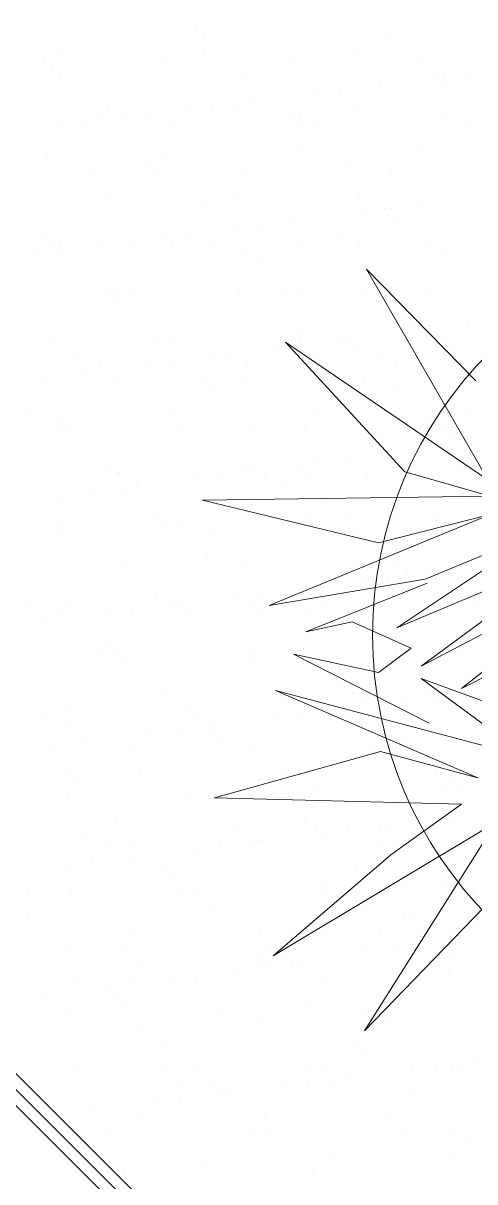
# Model space of a CAD drawing. Header units: millimetres. Extents: x 51.3 to 71.5, y 31.8 to 61.9.
# Drawn here: x 56.941 to 57.905, y 40.807 to 43.28 of the extents above; entities that cross this region are included whole.
import ezdxf

# ---------------------------------------------------------------- set-up
doc = ezdxf.new("R2010")
doc.units = ezdxf.units.MM
doc.layers.add('PDF_Portas', color=7, linetype='Continuous', true_color=0xb85b5b)
doc.layers.add('PDF_Vegetação', color=7, linetype='Continuous', true_color=0x00dd37)

msp = doc.modelspace()

# ---------------------------------------------------------------- linework, layer by layer
at = {"layer": 'PDF_Portas', "lineweight": 5}
for points in [[(53.4233, 44.4713), (58.4128, 39.4819), (64.5004, 39.4819), (64.5004, 39.5337), (58.4301, 39.5337), (53.4925, 44.4713)], [(64.5004, 39.5078), (58.4214, 39.5078), (53.4579, 44.4713)]]:
    msp.add_lwpolyline(points, dxfattribs=at)
at = {"layer": 'PDF_Vegetação', "lineweight": 5}
for points in [[(57.3102, 43.265), (57.3102, 43.265)], [(57.721, 43.2564), (57.721, 43.2564)], [(57.3275, 43.2477), (57.3275, 43.2477)], [(57.0119, 43.2131), (57.0119, 43.2131)], [(57.3275, 43.2131), (57.3275, 43.2131)], [(57.6432, 43.2131), (57.6432, 43.2131)], [(57.7858, 43.2088), (57.7858, 43.2088)], [(56.986, 43.1958), (56.986, 43.1958)], [(57.2454, 43.1958), (57.2454, 43.1958)], [(57.5178, 43.2045), (57.5178, 43.2045)], [(57.0033, 43.1785), (57.0033, 43.1785)], [(57.0206, 43.1612), (57.0206, 43.1612)], [(57.4183, 43.1656), (57.4183, 43.1656)], [(57.8248, 43.1656), (57.8248, 43.1656)], [(57.8377, 43.1656), (57.8377, 43.1656)], [(57.8939, 43.1699), (57.8939, 43.1699)], [(57.6172, 43.1353), (57.6172, 43.1353)], [(57.7037, 43.1439), (57.7037, 43.1439)], [(57.8421, 43.1483), (57.8421, 43.1483)], [(57.427, 43.1094), (57.427, 43.1094)], [(57.5653, 43.1266), (57.5653, 43.1266)], [(57.12, 43.1007), (57.12, 43.1007)], [(57.2151, 43.0834), (57.2151, 43.0834)], [(57.293, 43.0921), (57.293, 43.0921)], [(57.3448, 43.1007), (57.3448, 43.1007)], [(57.3881, 43.105), (57.3881, 43.105)], [(57.5308, 43.0834), (57.5308, 43.0834)], [(57.6475, 43.105), (57.6475, 43.105)], [(57.8464, 43.0834), (57.8464, 43.0834)], [(57.0206, 43.0575), (57.0206, 43.0575)], [(57.0725, 43.0618), (57.0725, 43.0618)], [(57.1114, 43.0791), (57.1114, 43.0791)], [(57.1546, 43.0748), (57.1546, 43.0748)], [(57.254, 43.0575), (57.254, 43.0575)], [(57.5178, 43.0748), (57.5178, 43.0748)], [(57.5351, 43.0575), (57.5351, 43.0575)], [(57.574, 43.0575), (57.574, 43.0575)], [(57.8896, 43.0575), (57.8896, 43.0575)], [(57.5264, 43.0099), (57.5264, 43.0099)], [(57.7902, 43.0142), (57.7902, 43.0142)], [(56.9903, 43.0013), (56.9903, 43.0013)], [(57.2108, 42.984), (57.2108, 42.984)], [(57.2497, 42.9969), (57.2497, 42.9969)], [(57.0941, 42.958), (57.0941, 42.958)], [(57.2324, 42.9667), (57.2324, 42.9667)], [(57.4097, 42.958), (57.4097, 42.958)], [(57.6259, 42.9753), (57.6259, 42.9753)], [(57.7253, 42.958), (57.7253, 42.958)], [(57.3924, 42.9105), (57.3924, 42.9105)], [(57.1287, 42.9061), (57.1287, 42.9061)], [(57.3189, 42.8888), (57.3189, 42.8888)], [(57.6561, 42.9061), (57.6561, 42.9061)], [(57.7123, 42.8845), (57.7123, 42.8845)], [(57.7253, 42.8845), (57.7253, 42.8845)], [(57.7945, 42.8932), (57.7945, 42.8932)], [(57.6605, 42.8759), (57.6605, 42.8759)], [(57.7426, 42.8672), (57.7426, 42.8672)], [(57.3881, 42.8413), (57.3881, 42.8413)], [(57.44, 42.8499), (57.44, 42.8499)], [(57.5221, 42.8586), (57.5221, 42.8586)], [(56.9773, 42.8283), (56.9773, 42.8283)], [(57.1676, 42.811), (57.1676, 42.811)], [(57.2497, 42.824), (57.2497, 42.824)], [(57.2973, 42.8283), (57.2973, 42.8283)], [(57.5308, 42.811), (57.5308, 42.811)], [(57.6129, 42.8283), (57.6129, 42.8283)], [(57.7988, 42.8153), (57.7988, 42.8153)], [(56.973, 42.7851), (56.973, 42.7851)], [(56.999, 42.8024), (56.999, 42.8024)], [(57.0119, 42.7981), (57.0119, 42.7981)], [(57.0206, 42.8024), (57.0206, 42.8024)], [(57.1114, 42.8067), (57.1114, 42.8067)], [(57.2584, 42.8024), (57.2584, 42.8024)], [(57.3362, 42.8024), (57.3362, 42.8024)], [(57.4183, 42.7937), (57.4183, 42.7937)], [(57.6561, 42.8024), (57.6561, 42.8024)], [(57.8334, 42.7851), (57.8334, 42.7851)], [(57.44, 42.7764), (57.44, 42.7764)], [(57.9069, 42.517), (57.6734, 42.7548), (57.9328, 42.3052), (57.5005, 42.5992), (57.7556, 42.3225)], [(57.401, 42.7116), (57.401, 42.7116)], [(57.6605, 42.7116), (57.6605, 42.7116)], [(57.1157, 42.7073), (57.1157, 42.7073)], [(57.133, 42.7073), (57.133, 42.7073)], [(57.133, 42.69), (57.133, 42.69)], [(57.1762, 42.7029), (57.1762, 42.7029)], [(57.4918, 42.7029), (57.4918, 42.7029)], [(57.5264, 42.6986), (57.5264, 42.6986)], [(57.8075, 42.7029), (57.8075, 42.7029)], [(57.8896, 42.6424), (57.8896, 42.6424)], [(57.5394, 42.6165), (57.5394, 42.6165)], [(57.7513, 42.6251), (57.7513, 42.6251)], [(57.8031, 42.6208), (57.8031, 42.6208)], [(57.8075, 42.6338), (57.8075, 42.6338)], [(57.0033, 42.6078), (57.0033, 42.6078)], [(57.2238, 42.6078), (57.2238, 42.6078)], [(57.2627, 42.6078), (57.2627, 42.6078)], [(57.4789, 42.5905), (57.4789, 42.5905)], [(57.5308, 42.5992), (57.5308, 42.5992)], [(57.6172, 42.6078), (57.6172, 42.6078)], [(57.6302, 42.6035), (57.6302, 42.6035)], [(57.0595, 42.5732), (57.0595, 42.5732)], [(57.3405, 42.5732), (57.3405, 42.5732)], [(57.3751, 42.5732), (57.3751, 42.5732)], [(57.6475, 42.5862), (57.6475, 42.5862)], [(57.695, 42.5732), (57.695, 42.5732)], [(57.1027, 42.5473), (57.1027, 42.5473)], [(57.2065, 42.5559), (57.2065, 42.5559)], [(57.2584, 42.5603), (57.2584, 42.5603)], [(57.4183, 42.5473), (57.4183, 42.5473)], [(57.7383, 42.5473), (57.7383, 42.5473)], [(56.986, 42.5257), (56.986, 42.5257)], [(57.0681, 42.5343), (57.0681, 42.5343)], [(57.1416, 42.5127), (57.1416, 42.5127)], [(57.3232, 42.5127), (57.3232, 42.5127)], [(57.4054, 42.517), (57.4054, 42.517)], [(57.6691, 42.517), (57.6691, 42.517)], [(57.3405, 42.4997), (57.3405, 42.4997)], [(57.734, 42.504), (57.734, 42.504)], [(56.9427, 42.4478), (56.9427, 42.4478)], [(57.2584, 42.4478), (57.2584, 42.4478)], [(57.574, 42.4478), (57.574, 42.4478)], [(57.8896, 42.4478), (57.8896, 42.4478)], [(57.0162, 42.4262), (57.0162, 42.4262)], [(57.4313, 42.4176), (57.4313, 42.4176)], [(57.5437, 42.4219), (57.5437, 42.4219)], [(57.8118, 42.4262), (57.8118, 42.4262)], [(57.0119, 42.4133), (57.0119, 42.4133)], [(57.0379, 42.4089), (57.0379, 42.4089)], [(57.2713, 42.4133), (57.2713, 42.4133)], [(57.8377, 42.4133), (57.8377, 42.4133)], [(57.855, 42.396), (57.855, 42.396)], [(57.8464, 42.3743), (57.8464, 42.3743)], [(57.8983, 42.383), (57.8983, 42.383)], [(57.574, 42.3398), (57.574, 42.3398)], [(57.6259, 42.3484), (57.6259, 42.3484)], [(57.708, 42.357), (57.708, 42.357)], [(57.1243, 42.3268), (57.1243, 42.3268)], [(57.1416, 42.3181), (57.1416, 42.3181)], [(57.146, 42.3181), (57.146, 42.3181)], [(57.414, 42.3225), (57.414, 42.3225)], [(57.4356, 42.3225), (57.4356, 42.3225)], [(57.4573, 42.3181), (57.4573, 42.3181)], [(57.5308, 42.3225), (57.5308, 42.3225)], [(57.6734, 42.3181), (57.6734, 42.3181)], [(57.7772, 42.3181), (57.7772, 42.3181)], [(57.1849, 42.2922), (57.1849, 42.2922)], [(57.3016, 42.3052), (57.3016, 42.3052)], [(57.3535, 42.3095), (57.3535, 42.3095)], [(57.5005, 42.2922), (57.5005, 42.2922)], [(57.548, 42.3052), (57.548, 42.3052)], [(57.8204, 42.2922), (57.8204, 42.2922)], [(57.0249, 42.2662), (57.0249, 42.2662)], [(57.0811, 42.2749), (57.0811, 42.2749)], [(57.1632, 42.2835), (57.1632, 42.2835)], [(57.0162, 42.2187), (57.0162, 42.2187)], [(57.2238, 42.236), (57.2238, 42.236)], [(57.2454, 42.2187), (57.2454, 42.2187)], [(57.5524, 42.2273), (57.5524, 42.2273)], [(57.6388, 42.2273), (57.6388, 42.2273)], [(57.8161, 42.2273), (57.8161, 42.2273)], [(57.0249, 42.1927), (57.0249, 42.1927)], [(57.2757, 42.2144), (57.2757, 42.2144)], [(57.3405, 42.1927), (57.3405, 42.1927)], [(57.6561, 42.1927), (57.6561, 42.1927)], [(57.1546, 42.1236), (57.1546, 42.1236)], [(57.3319, 42.1365), (57.3319, 42.1365)], [(57.4183, 42.1236), (57.4183, 42.1236)], [(57.6778, 42.1236), (57.6778, 42.1236)], [(57.7383, 42.1322), (57.7383, 42.1322)], [(57.721, 42.0976), (57.721, 42.0976)], [(57.7599, 42.1149), (57.7599, 42.1149)], [(57.8031, 42.1063), (57.8031, 42.1063)], [(57.5308, 42.0717), (57.5308, 42.0717)], [(57.6691, 42.089), (57.6691, 42.089)], [(57.0292, 42.0457), (57.0292, 42.0457)], [(57.2238, 42.063), (57.2238, 42.063)], [(57.3924, 42.0544), (57.3924, 42.0544)], [(57.4356, 42.0457), (57.4356, 42.0457)], [(57.4486, 42.0587), (57.4486, 42.0587)], [(57.5394, 42.063), (57.5394, 42.063)], [(57.8593, 42.0674), (57.8593, 42.0674)], [(56.9514, 42.0371), (56.9514, 42.0371)], [(57.0249, 42.0198), (57.0249, 42.0198)], [(57.1719, 42.0241), (57.1719, 42.0241)], [(57.254, 42.0328), (57.254, 42.0328)], [(57.267, 42.0371), (57.267, 42.0371)], [(57.2843, 42.0198), (57.2843, 42.0198)], [(57.4529, 42.0285), (57.4529, 42.0285)], [(57.5567, 42.0285), (57.5567, 42.0285)], [(57.5826, 42.0371), (57.5826, 42.0371)], [(57.8248, 42.0328), (57.8248, 42.0328)], [(57.8464, 42.0328), (57.8464, 42.0328)], [(57.9026, 42.0371), (57.9026, 42.0371)], [(56.9817, 41.9982), (56.9817, 41.9982)], [(57.12, 42.0155), (57.12, 42.0155)], [(57.1287, 41.955), (57.1287, 41.955)], [(57.5394, 41.9463), (57.5394, 41.9463)], [(57.107, 41.9377), (57.107, 41.9377)], [(57.146, 41.9377), (57.146, 41.9377)], [(57.1589, 41.9247), (57.1589, 41.9247)], [(57.4227, 41.9377), (57.4227, 41.9377)], [(57.427, 41.929), (57.427, 41.929)], [(57.6864, 41.929), (57.6864, 41.929)], [(57.7383, 41.9377), (57.7383, 41.9377)], [(57.2367, 41.8555), (57.2367, 41.8555)], [(57.6432, 41.8512), (57.6432, 41.8512)], [(57.8118, 41.8469), (57.8118, 41.8469)], [(57.8983, 41.8555), (57.8983, 41.8555)], [(57.0292, 41.8252), (57.0292, 41.8252)], [(57.2886, 41.8252), (57.2886, 41.8252)], [(57.5653, 41.8339), (57.5653, 41.8339)], [(57.6215, 41.8209), (57.6215, 41.8209)], [(57.6605, 41.8339), (57.6605, 41.8339)], [(57.7599, 41.8382), (57.7599, 41.8382)], [(57.8291, 41.8382), (57.8291, 41.8382)], [(56.9903, 41.8079), (56.9903, 41.8079)], [(57.3059, 41.8079), (57.3059, 41.8079)], [(57.4875, 41.8036), (57.4875, 41.8036)], [(57.5394, 41.8079), (57.5394, 41.8079)], [(57.6215, 41.8123), (57.6215, 41.8123)], [(57.0335, 41.782), (57.0335, 41.782)], [(57.267, 41.7734), (57.267, 41.7734)], [(57.3492, 41.782), (57.3492, 41.782)], [(57.3492, 41.782), (57.3492, 41.782)], [(57.6648, 41.782), (57.6648, 41.782)], [(57.0768, 41.7474), (57.0768, 41.7474)], [(57.2151, 41.7647), (57.2151, 41.7647)], [(57.3362, 41.7647), (57.3362, 41.7647)], [(57.3578, 41.7474), (57.3578, 41.7474)], [(57.7513, 41.7561), (57.7513, 41.7561)], [(56.9946, 41.7388), (56.9946, 41.7388)], [(57.1676, 41.7301), (57.1676, 41.7301)], [(57.4313, 41.7344), (57.4313, 41.7344)], [(57.6907, 41.7301), (57.6907, 41.7301)], [(57.0335, 41.6739), (57.0335, 41.6739)], [(57.1892, 41.6826), (57.1892, 41.6826)], [(57.5048, 41.6826), (57.5048, 41.6826)], [(57.8204, 41.6869), (57.8204, 41.6869)], [(57.0508, 41.6566), (57.0508, 41.6566)], [(57.4443, 41.6653), (57.4443, 41.6653)], [(57.8507, 41.6609), (57.8507, 41.6609)], [(57.0379, 41.6307), (57.0379, 41.6307)], [(57.2973, 41.6264), (57.2973, 41.6264)], [(57.5697, 41.6393), (57.5697, 41.6393)], [(57.8377, 41.6437), (57.8377, 41.6437)], [(57.868, 41.6437), (57.868, 41.6437)], [(57.1373, 41.5745), (57.1373, 41.5745)], [(57.5437, 41.5745), (57.5437, 41.5745)], [(57.855, 41.5874), (57.855, 41.5874)], [(57.0725, 41.5529), (57.0725, 41.5529)], [(57.3881, 41.5572), (57.3881, 41.5572)], [(57.5653, 41.5572), (57.5653, 41.5572)], [(57.5826, 41.5529), (57.5826, 41.5529)], [(57.6345, 41.5572), (57.6345, 41.5572)], [(57.7037, 41.5572), (57.7037, 41.5572)], [(57.7167, 41.5702), (57.7167, 41.5702)], [(57.1157, 41.5269), (57.1157, 41.5269)], [(57.1719, 41.5356), (57.1719, 41.5356)], [(57.4313, 41.5269), (57.4313, 41.5269)], [(57.44, 41.5356), (57.44, 41.5356)], [(57.4443, 41.5312), (57.4443, 41.5312)], [(57.6994, 41.5356), (57.6994, 41.5356)], [(57.7469, 41.5269), (57.7469, 41.5269)], [(57.3059, 41.5139), (57.3059, 41.5139)], [(57.3621, 41.5226), (57.3621, 41.5226)], [(57.0335, 41.4794), (57.0335, 41.4794)], [(57.0854, 41.488), (57.0854, 41.488)], [(57.1676, 41.4966), (57.1676, 41.4966)], [(57.2411, 41.4837), (57.2411, 41.4837)], [(57.6518, 41.475), (57.6518, 41.475)], [(57.2584, 41.4664), (57.2584, 41.4664)], [(56.9514, 41.4275), (56.9514, 41.4275)], [(57.0422, 41.4318), (57.0422, 41.4318)], [(57.2713, 41.4275), (57.2713, 41.4275)], [(57.3016, 41.4318), (57.3016, 41.4318)], [(57.5783, 41.4404), (57.5783, 41.4404)], [(57.587, 41.4318), (57.587, 41.4318)], [(57.8421, 41.4448), (57.8421, 41.4448)], [(57.9026, 41.4318), (57.9026, 41.4318)], [(56.9514, 41.3756), (56.9514, 41.3756)], [(57.3448, 41.3842), (57.3448, 41.3842)], [(57.7556, 41.3799), (57.7556, 41.3799)], [(57.7729, 41.3669), (57.7729, 41.3669)], [(57.1805, 41.3367), (57.1805, 41.3367)], [(57.4443, 41.341), (57.4443, 41.341)], [(57.7037, 41.341), (57.7037, 41.341)], [(57.1546, 41.3021), (57.1546, 41.3021)], [(57.4702, 41.3021), (57.4702, 41.3021)], [(57.6734, 41.3021), (57.6734, 41.3021)], [(57.7296, 41.3064), (57.7296, 41.3064)], [(57.7858, 41.3021), (57.7858, 41.3021)], [(57.8118, 41.3194), (57.8118, 41.3194)], [(57.0422, 41.2978), (57.0422, 41.2978)], [(57.4486, 41.2934), (57.4486, 41.2934)], [(57.4659, 41.2761), (57.4659, 41.2761)], [(57.5351, 41.2805), (57.5351, 41.2805)], [(57.8291, 41.2761), (57.8291, 41.2761)], [(57.8593, 41.2848), (57.8593, 41.2848)], [(57.1978, 41.2718), (57.1978, 41.2718)], [(57.401, 41.2632), (57.401, 41.2632)], [(57.4529, 41.2718), (57.4529, 41.2718)], [(57.5135, 41.2718), (57.5135, 41.2718)], [(57.0465, 41.2372), (57.0465, 41.2372)], [(57.1287, 41.2286), (57.1287, 41.2286)], [(57.1805, 41.2372), (57.1805, 41.2372)], [(57.2627, 41.2459), (57.2627, 41.2459)], [(57.3102, 41.2372), (57.3102, 41.2372)], [(57.5826, 41.2459), (57.5826, 41.2459)], [(57.8507, 41.2502), (57.8507, 41.2502)], [(56.9903, 41.2113), (56.9903, 41.2113)], [(57.1416, 41.2026), (57.1416, 41.2026)], [(57.1632, 41.1853), (57.1632, 41.1853)], [(57.5567, 41.194), (57.5567, 41.194)], [(57.0335, 41.1724), (57.0335, 41.1724)], [(57.3535, 41.1767), (57.3535, 41.1767)], [(57.6691, 41.1767), (57.6691, 41.1767)], [(57.1849, 41.1421), (57.1849, 41.1421)], [(57.4529, 41.1464), (57.4529, 41.1464)], [(57.7123, 41.1464), (57.7123, 41.1464)], [(57.2497, 41.1075), (57.2497, 41.1075)], [(57.6561, 41.1032), (57.6561, 41.1032)], [(57.6734, 41.0859), (57.6734, 41.0859)], [(57.8204, 41.0556), (57.8204, 41.0556)], [(57.855, 41.0556), (57.855, 41.0556)], [(57.9026, 41.0686), (57.9026, 41.0686)], [(57.0552, 41.0427), (57.0552, 41.0427)], [(57.2367, 41.047), (57.2367, 41.047)], [(57.3146, 41.0427), (57.3146, 41.0427)], [(57.5524, 41.047), (57.5524, 41.047)], [(57.5913, 41.0513), (57.5913, 41.0513)], [(57.6302, 41.0297), (57.6302, 41.0297)], [(57.7686, 41.0513), (57.7686, 41.0513)], [(57.868, 41.047), (57.868, 41.047)], [(56.9644, 41.0167), (56.9644, 41.0167)], [(57.28, 41.0167), (57.28, 41.0167)], [(57.3492, 41.0124), (57.3492, 41.0124)], [(57.4962, 41.0124), (57.4962, 41.0124)], [(57.548, 41.0211), (57.548, 41.0211)], [(57.5956, 41.0211), (57.5956, 41.0211)], [(57.2757, 40.9865), (57.2757, 40.9865)], [(57.3578, 40.9951), (57.3578, 40.9951)], [(57.3708, 40.9951), (57.3708, 40.9951)], [(57.7642, 41.0038), (57.7642, 41.0038)], [(57.0854, 40.9605), (57.0854, 40.9605)], [(57.2195, 40.9778), (57.2195, 40.9778)], [(57.1935, 40.9476), (57.1935, 40.9476)], [(57.4573, 40.9519), (57.4573, 40.9519)], [(57.7167, 40.9476), (57.7167, 40.9476)], [(57.0465, 40.9216), (57.0465, 40.9216)], [(57.1157, 40.9216), (57.1157, 40.9216)], [(57.4356, 40.9216), (57.4356, 40.9216)], [(57.4573, 40.913), (57.4573, 40.913)], [(57.7513, 40.9216), (57.7513, 40.9216)], [(57.8637, 40.913), (57.8637, 40.913)], [(57.0638, 40.9043), (57.0638, 40.9043)], [(57.8853, 40.8957), (57.8853, 40.8957)], [(57.5956, 40.8568), (57.5956, 40.8568)], [(57.8637, 40.8568), (57.8637, 40.8568)], [(57.3232, 40.8438), (57.3232, 40.8438)], [(57.1546, 40.8265), (57.1546, 40.8265)], [(57.561, 40.8222), (57.561, 40.8222)]]:
    msp.add_lwpolyline(points, dxfattribs=at)
at = {"layer": 'PDF_Vegetação', "color": 106, "lineweight": 5, "true_color": 0x00721b}
for points in [[(57.7556, 42.3225), (57.9372, 42.2706), (57.3232, 42.2619), (57.6994, 42.1711), (57.9372, 42.2317), (57.4659, 42.0371), (57.7988, 42.0933), (58.0496, 42.1971), (57.7383, 41.9895), (58.1188, 42.1495), (57.7902, 41.9074), (58.2269, 42.1365), (57.8766, 41.8598), (58.296, 42.0717), (57.9934, 41.7777), (58.3998, 42.0371)], [(57.8075, 41.7863), (57.5178, 41.9333), (57.6994, 41.8944), (57.7686, 41.9463), (57.6432, 42.0025), (57.5437, 41.9809), (57.8031, 42.0847)]]:
    msp.add_lwpolyline(points, dxfattribs=at)
at = {"layer": 'PDF_Vegetação', "color": 3, "lineweight": 5}
msp.add_lwpolyline([(58.1101, 41.7647), (57.7902, 41.8814), (58.0193, 41.7128), (57.4789, 41.8555), (57.9112, 41.6696), (57.7037, 41.7258), (57.3492, 41.6264), (57.8766, 41.6134), (57.7253, 41.5053), (57.4745, 41.2891), (57.9501, 41.5745), (57.6691, 41.1291), (57.9242, 41.3929)], dxfattribs=at)
at = {"layer": 'PDF_Vegetação', "lineweight": 5}
msp.add_circle((58.5403, 41.9744), 0.8539, dxfattribs=at)

doc.saveas('drawing.dxf')
